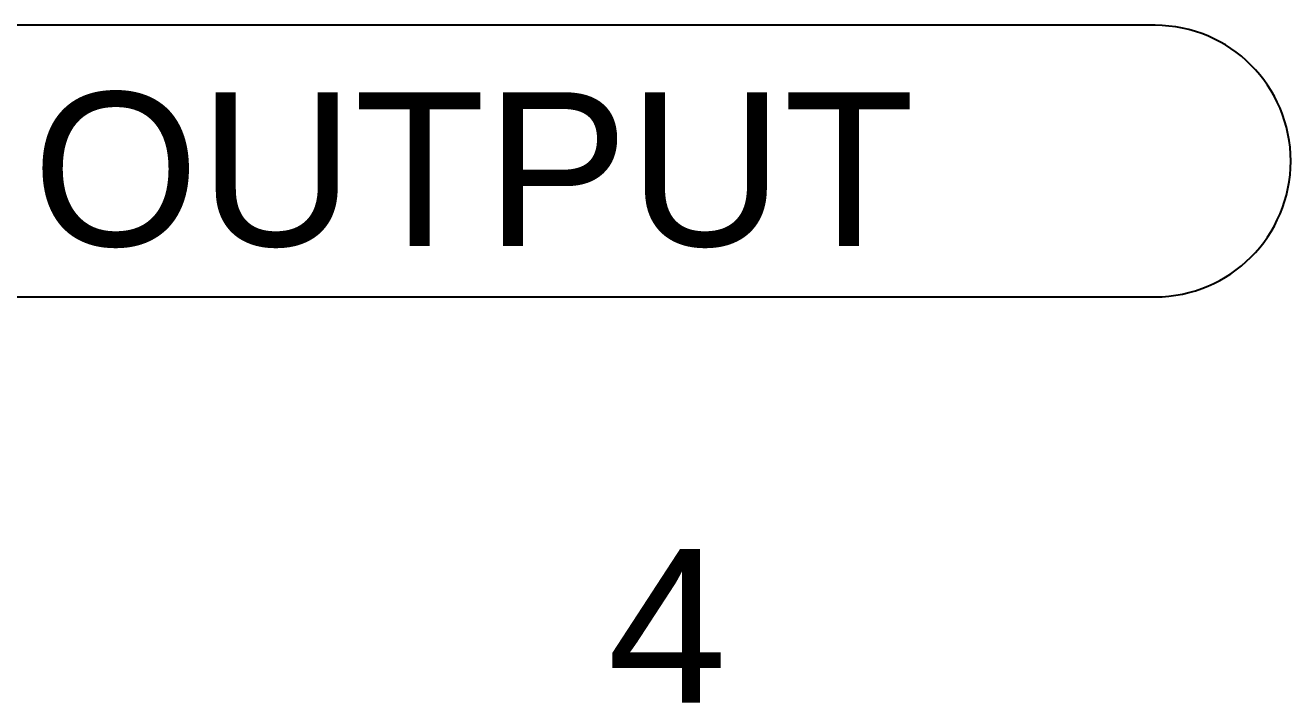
# Model space of a CAD drawing. Header units: millimetres. Extents: x 88 to 97873, y 32 to 55088.
# Drawn here: x 48815 to 48867.6, y 5146.6 to 5174.7 of the extents above; entities that cross this region are included whole.
import ezdxf

# ---------------------------------------------------------------- set-up
doc = ezdxf.new("R2010")
doc.units = ezdxf.units.MM
doc.header["$LTSCALE"] = 0.3
doc.styles.get("Standard").update_dxf_attribs({"font": 'arial.ttf'})

msp = doc.modelspace()

# ---------------------------------------------------------------- linework, layer by layer
for p, q in [((48861.92, 5174.672), (48768.136, 5174.672)), ((48768.037, 5163.402), (48861.92, 5163.402))]:
    msp.add_line(p, q)
msp.add_arc((48861.92, 5169.037), 5.635, 270, 90)

# ---------------------------------------------------------------- texts
for s, height, p in [('DIRECT OUTPUT', 6.38075, (48779.642, 5165.512)), ('4', 6.381, (48839.184, 5146.561))]:
    msp.add_text(s, height=height).set_placement(p)

doc.saveas('drawing.dxf')
